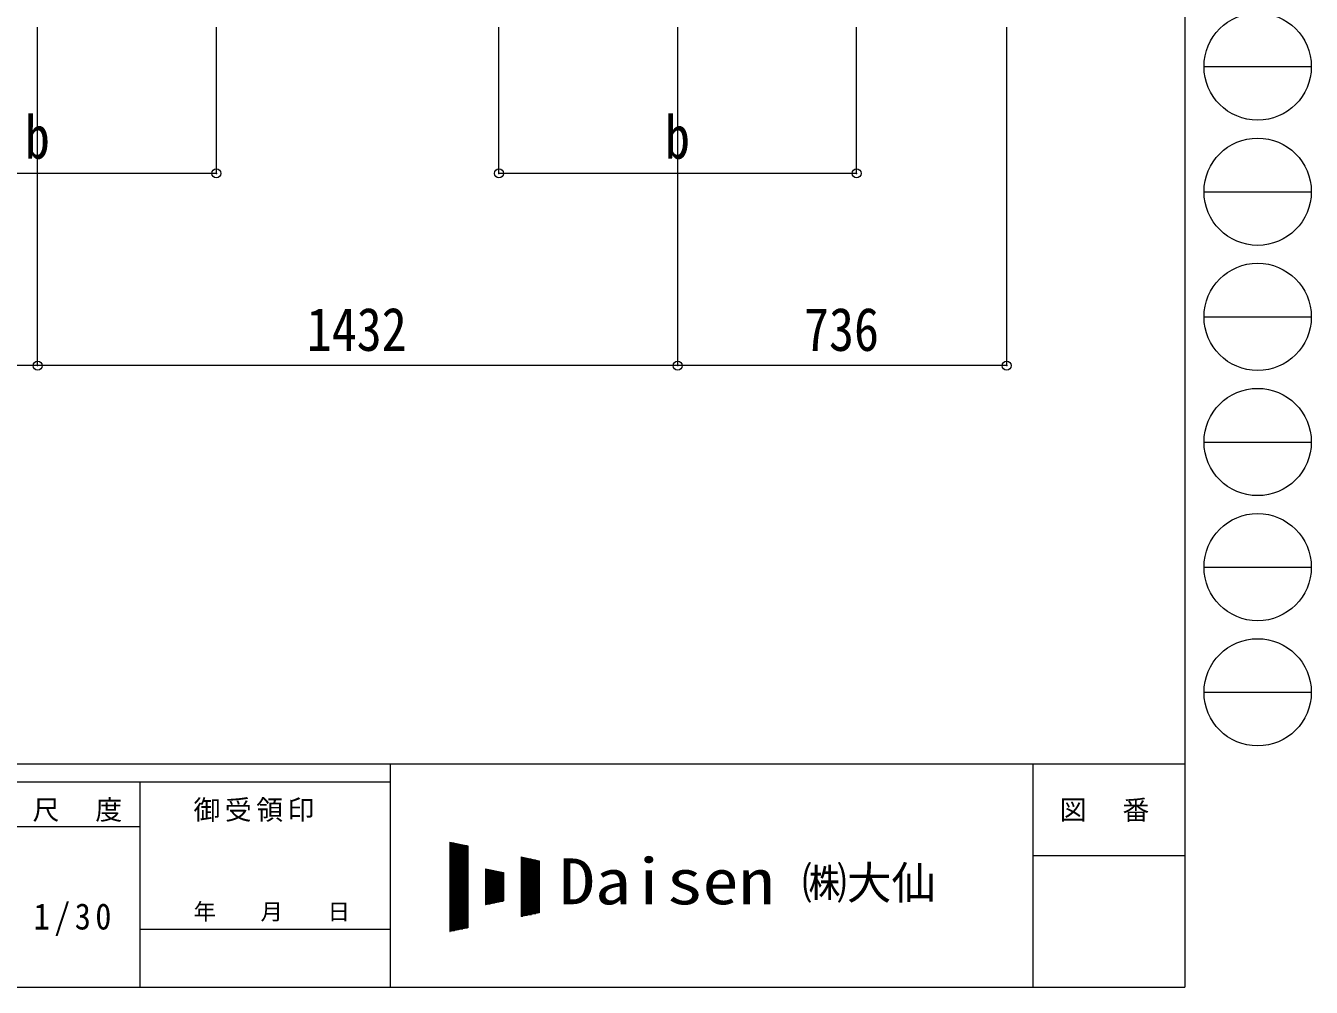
# Model space of a CAD drawing. Units: millimetres at full size. Extents: x -5590 to 5652, y -3902 to 3858.
# Drawn here: x 2776 to 5652, y -3902 to -1750 of the extents above; entities that cross this region are included whole.
import ezdxf
from ezdxf.enums import TextEntityAlignment as Align

# ---------------------------------------------------------------- set-up
doc = ezdxf.new("R2010")
doc.units = ezdxf.units.MM
doc.header["$LTSCALE"] = 20
doc.header["$PDMODE"] = 32
doc.header["$PDSIZE"] = 20
doc.layers.add('0-A_寸法', color=6, linetype='Continuous', lineweight=9)
doc.layers.add('F-0_240', color=7, linetype='Continuous', lineweight=9)
doc.styles.add('ＭＳ ゴシック', font='')
doc.styles.get('ＭＳ ゴシック').set_extended_font_data('MS Gothic')

msp = doc.modelspace()

# ---------------------------------------------------------------- linework, layer by layer
at = {"layer": '0-A_寸法'}
for p, q in [((2803.04, -2510.89), (2803.04, -1753.29)), ((3203.04, -2080.75), (3203.04, -1753.29)), ((3835.14, -2080.75), (3835.14, -1753.29)), ((4235.04, -2510.89), (4235.04, -1753.29)), ((4635.14, -2080.75), (4635.14, -1753.29)), ((4971.04, -2510.89), (4971.04, -1753.29)), ((3203.04, -2080.75), (2403.04, -2080.75)), ((4635.14, -2080.75), (3835.14, -2080.75)), ((2803.04, -2510.89), (1371.04, -2510.89)), ((4235.04, -2510.89), (2803.04, -2510.89)), ((4971.04, -2510.89), (4235.04, -2510.89))]:
    msp.add_line(p, q, dxfattribs=at)
for p in [(3203.04, -2080.75), (3835.14, -2080.75), (4635.14, -2080.75), (2803.04, -2510.89), (4235.04, -2510.89), (4971.04, -2510.89)]:
    msp.add_point(p, dxfattribs=at)
at = {"layer": 'F-0_240', "color": 5}
for p, q in [((5369.7, 3858.23), (5369.7, -3901.77)), ((-5590.3, -3401.77), (5369.7, -3401.77)), ((3591.86, -3401.77), (3591.86, -3901.77)), ((5029.7, -3401.77), (5029.7, -3901.77)), ((-5590.3, -3441.77), (3591.86, -3441.77)), ((3031.86, -3441.77), (3031.86, -3901.77)), ((1831.86, -3541.77), (3031.86, -3541.77)), ((5029.7, -3606.77), (5369.7, -3606.77)), ((3031.86, -3771.77), (3591.86, -3771.77)), ((-5590.3, -3901.77), (5369.7, -3901.77))]:
    msp.add_line(p, q, dxfattribs=at)
at = {"layer": 'F-0_240', "color": 4}
for p, q in [((5412.44, -1841.77), (5652.44, -1841.77)), ((5412.44, -2121.77), (5652.44, -2121.77)), ((5412.44, -2401.77), (5652.44, -2401.77)), ((5412.44, -2681.77), (5652.44, -2681.77)), ((5412.44, -2961.77), (5652.44, -2961.77)), ((5412.44, -3241.77), (5652.44, -3241.77))]:
    msp.add_line(p, q, dxfattribs=at)
at = {"layer": 'F-0_240'}
for p, q in [((3725.17, -3576.84), (3765.17, -3585.17)), ((3725.17, -3576.84), (3725.17, -3776.84)), ((3725.17, -3578.72), (3734.2, -3578.72)), ((3725.17, -3580.72), (3743.8, -3580.72)), ((3725.17, -3582.72), (3753.4, -3582.72)), ((3725.17, -3584.72), (3763, -3584.72)), ((3725.17, -3586.72), (3765.17, -3586.72)), ((3725.17, -3588.72), (3765.17, -3588.72)), ((3725.17, -3590.72), (3765.17, -3590.72)), ((3725.17, -3592.72), (3765.17, -3592.72)), ((3725.17, -3594.72), (3765.17, -3594.72)), ((3726.35, -3776.59), (3726.35, -3577.08)), ((3728.35, -3776.17), (3728.35, -3577.5)), ((3730.35, -3775.76), (3730.35, -3577.92)), ((3732.35, -3775.34), (3732.35, -3578.33)), ((3734.35, -3774.92), (3734.35, -3578.75)), ((3736.35, -3774.51), (3736.35, -3579.17)), ((3738.35, -3774.09), (3738.35, -3579.58)), ((3740.35, -3773.67), (3740.35, -3580)), ((3742.35, -3773.26), (3742.35, -3580.42)), ((3744.35, -3772.84), (3744.35, -3580.83)), ((3746.35, -3772.42), (3746.35, -3581.25)), ((3748.35, -3772.01), (3748.35, -3581.67)), ((3750.35, -3771.59), (3750.35, -3582.08)), ((3752.35, -3771.17), (3752.35, -3582.5)), ((3754.35, -3770.76), (3754.35, -3582.92)), ((3756.35, -3770.34), (3756.35, -3583.33)), ((3758.35, -3769.92), (3758.35, -3583.75)), ((3760.35, -3769.51), (3760.35, -3584.17)), ((3762.35, -3769.09), (3762.35, -3584.58)), ((3764.35, -3768.67), (3764.35, -3585)), ((3765.17, -3585.17), (3765.17, -3768.5)), ((3725.17, -3596.72), (3765.17, -3596.72)), ((3725.17, -3598.72), (3765.17, -3598.72)), ((3725.17, -3600.72), (3765.17, -3600.72)), ((3725.17, -3602.72), (3765.17, -3602.72)), ((3725.17, -3604.72), (3765.17, -3604.72)), ((3725.17, -3606.72), (3765.17, -3606.72)), ((3725.17, -3608.72), (3765.17, -3608.72)), ((3725.17, -3610.72), (3765.17, -3610.72)), ((3725.17, -3612.72), (3765.17, -3612.72)), ((3725.17, -3614.72), (3765.17, -3614.72)), ((3725.17, -3616.72), (3765.17, -3616.72)), ((3725.17, -3618.72), (3765.17, -3618.72)), ((3725.17, -3620.72), (3765.17, -3620.72)), ((3725.17, -3622.72), (3765.17, -3622.72)), ((3885.17, -3610.17), (3925.17, -3618.5)), ((3885.17, -3610.17), (3885.17, -3743.5)), ((3885.17, -3610.72), (3887.8, -3610.72)), ((3885.17, -3612.72), (3897.4, -3612.72)), ((3885.17, -3614.72), (3907, -3614.72)), ((3885.17, -3616.72), (3916.6, -3616.72)), ((3885.17, -3618.72), (3925.17, -3618.72)), ((3885.17, -3620.72), (3925.17, -3620.72)), ((3885.17, -3622.72), (3925.17, -3622.72)), ((3886.35, -3743.26), (3886.35, -3610.42)), ((3888.35, -3742.84), (3888.35, -3610.83)), ((3890.35, -3742.42), (3890.35, -3611.25)), ((3892.35, -3742.01), (3892.35, -3611.67)), ((3894.35, -3741.59), (3894.35, -3612.08)), ((3896.35, -3741.17), (3896.35, -3612.5)), ((3898.35, -3740.76), (3898.35, -3612.92)), ((3900.35, -3740.34), (3900.35, -3613.33)), ((3902.35, -3739.92), (3902.35, -3613.75)), ((3904.35, -3739.51), (3904.35, -3614.17)), ((3906.35, -3739.09), (3906.35, -3614.58)), ((3908.35, -3738.67), (3908.35, -3615)), ((3910.35, -3738.26), (3910.35, -3615.42)), ((3912.35, -3737.84), (3912.35, -3615.83)), ((3914.35, -3737.42), (3914.35, -3616.25)), ((3916.35, -3737.01), (3916.35, -3616.67)), ((3918.35, -3736.59), (3918.35, -3617.08)), ((3920.35, -3736.17), (3920.35, -3617.5)), ((3922.35, -3735.76), (3922.35, -3617.92)), ((3924.35, -3735.34), (3924.35, -3618.33)), ((3925.17, -3618.5), (3925.17, -3735.17)), ((3725.17, -3624.72), (3765.17, -3624.72)), ((3725.17, -3626.72), (3765.17, -3626.72)), ((3725.17, -3628.72), (3765.17, -3628.72)), ((3725.17, -3630.72), (3765.17, -3630.72)), ((3725.17, -3632.72), (3765.17, -3632.72)), ((3725.17, -3634.72), (3765.17, -3634.72)), ((3725.17, -3636.72), (3765.17, -3636.72)), ((3725.17, -3638.72), (3765.17, -3638.72)), ((3725.17, -3640.72), (3765.17, -3640.72)), ((3725.17, -3642.72), (3765.17, -3642.72)), ((3725.17, -3644.72), (3765.17, -3644.72)), ((3725.17, -3646.72), (3765.17, -3646.72)), ((3725.17, -3648.72), (3765.17, -3648.72)), ((3725.17, -3650.72), (3765.17, -3650.72)), ((3805.17, -3636.84), (3845.17, -3645.17)), ((3805.17, -3636.84), (3805.17, -3716.84)), ((3805.17, -3638.72), (3814.2, -3638.72)), ((3805.17, -3640.72), (3823.8, -3640.72)), ((3805.17, -3642.72), (3833.4, -3642.72)), ((3805.17, -3644.72), (3843, -3644.72)), ((3805.17, -3646.72), (3845.17, -3646.72)), ((3805.17, -3648.72), (3845.17, -3648.72)), ((3805.17, -3650.72), (3845.17, -3650.72)), ((3806.35, -3716.59), (3806.35, -3637.08)), ((3808.35, -3716.17), (3808.35, -3637.5)), ((3810.35, -3715.76), (3810.35, -3637.92)), ((3812.35, -3715.34), (3812.35, -3638.33)), ((3814.35, -3714.92), (3814.35, -3638.75)), ((3816.35, -3714.51), (3816.35, -3639.17)), ((3818.35, -3714.09), (3818.35, -3639.58)), ((3820.35, -3713.67), (3820.35, -3640)), ((3822.35, -3713.26), (3822.35, -3640.42)), ((3824.35, -3712.84), (3824.35, -3640.83)), ((3826.35, -3712.42), (3826.35, -3641.25)), ((3828.35, -3712.01), (3828.35, -3641.67)), ((3830.35, -3711.59), (3830.35, -3642.08)), ((3832.35, -3711.17), (3832.35, -3642.5)), ((3834.35, -3710.76), (3834.35, -3642.92)), ((3836.35, -3710.34), (3836.35, -3643.33)), ((3838.35, -3709.92), (3838.35, -3643.75)), ((3840.35, -3709.51), (3840.35, -3644.17)), ((3842.35, -3709.09), (3842.35, -3644.58)), ((3844.35, -3708.67), (3844.35, -3645)), ((3845.17, -3645.17), (3845.17, -3708.5)), ((3885.17, -3624.72), (3925.17, -3624.72)), ((3885.17, -3626.72), (3925.17, -3626.72)), ((3885.17, -3628.72), (3925.17, -3628.72)), ((3885.17, -3630.72), (3925.17, -3630.72)), ((3885.17, -3632.72), (3925.17, -3632.72)), ((3885.17, -3634.72), (3925.17, -3634.72)), ((3885.17, -3636.72), (3925.17, -3636.72)), ((3885.17, -3638.72), (3925.17, -3638.72)), ((3885.17, -3640.72), (3925.17, -3640.72)), ((3885.17, -3642.72), (3925.17, -3642.72)), ((3885.17, -3644.72), (3925.17, -3644.72)), ((3885.17, -3646.72), (3925.17, -3646.72)), ((3885.17, -3648.72), (3925.17, -3648.72)), ((3885.17, -3650.72), (3925.17, -3650.72)), ((3725.17, -3652.72), (3765.17, -3652.72)), ((3725.17, -3654.72), (3765.17, -3654.72)), ((3725.17, -3656.72), (3765.17, -3656.72)), ((3725.17, -3658.72), (3765.17, -3658.72)), ((3725.17, -3660.72), (3765.17, -3660.72)), ((3725.17, -3662.72), (3765.17, -3662.72)), ((3725.17, -3664.72), (3765.17, -3664.72)), ((3725.17, -3666.72), (3765.17, -3666.72)), ((3725.17, -3668.72), (3765.17, -3668.72)), ((3725.17, -3670.72), (3765.17, -3670.72)), ((3725.17, -3672.72), (3765.17, -3672.72)), ((3725.17, -3674.72), (3765.17, -3674.72)), ((3725.17, -3676.72), (3765.17, -3676.72)), ((3725.17, -3678.72), (3765.17, -3678.72)), ((3725.17, -3680.72), (3765.17, -3680.72)), ((3805.17, -3652.72), (3845.17, -3652.72)), ((3805.17, -3654.72), (3845.17, -3654.72)), ((3805.17, -3656.72), (3845.17, -3656.72)), ((3805.17, -3658.72), (3845.17, -3658.72)), ((3805.17, -3660.72), (3845.17, -3660.72)), ((3805.17, -3662.72), (3845.17, -3662.72)), ((3805.17, -3664.72), (3845.17, -3664.72)), ((3805.17, -3666.72), (3845.17, -3666.72)), ((3805.17, -3668.72), (3845.17, -3668.72)), ((3805.17, -3670.72), (3845.17, -3670.72)), ((3805.17, -3672.72), (3845.17, -3672.72)), ((3805.17, -3674.72), (3845.17, -3674.72)), ((3805.17, -3676.72), (3845.17, -3676.72)), ((3805.17, -3678.72), (3845.17, -3678.72)), ((3805.17, -3680.72), (3845.17, -3680.72)), ((3885.17, -3652.72), (3925.17, -3652.72)), ((3885.17, -3654.72), (3925.17, -3654.72)), ((3885.17, -3656.72), (3925.17, -3656.72)), ((3885.17, -3658.72), (3925.17, -3658.72)), ((3885.17, -3660.72), (3925.17, -3660.72)), ((3885.17, -3662.72), (3925.17, -3662.72)), ((3885.17, -3664.72), (3925.17, -3664.72)), ((3885.17, -3666.72), (3925.17, -3666.72)), ((3885.17, -3668.72), (3925.17, -3668.72)), ((3885.17, -3670.72), (3925.17, -3670.72)), ((3885.17, -3672.72), (3925.17, -3672.72)), ((3885.17, -3674.72), (3925.17, -3674.72)), ((3885.17, -3676.72), (3925.17, -3676.72)), ((3885.17, -3678.72), (3925.17, -3678.72)), ((3885.17, -3680.72), (3925.17, -3680.72)), ((3725.17, -3682.72), (3765.17, -3682.72)), ((3725.17, -3684.72), (3765.17, -3684.72)), ((3725.17, -3686.72), (3765.17, -3686.72)), ((3725.17, -3688.72), (3765.17, -3688.72)), ((3725.17, -3690.72), (3765.17, -3690.72)), ((3725.17, -3692.72), (3765.17, -3692.72)), ((3725.17, -3694.72), (3765.17, -3694.72)), ((3725.17, -3696.72), (3765.17, -3696.72)), ((3725.17, -3698.72), (3765.17, -3698.72)), ((3725.17, -3700.72), (3765.17, -3700.72)), ((3725.17, -3702.72), (3765.17, -3702.72)), ((3725.17, -3704.72), (3765.17, -3704.72)), ((3725.17, -3706.72), (3765.17, -3706.72)), ((3725.17, -3708.72), (3765.17, -3708.72)), ((3805.17, -3682.72), (3845.17, -3682.72)), ((3805.17, -3684.72), (3845.17, -3684.72)), ((3805.17, -3686.72), (3845.17, -3686.72)), ((3805.17, -3688.72), (3845.17, -3688.72)), ((3805.17, -3690.72), (3845.17, -3690.72)), ((3805.17, -3692.72), (3845.17, -3692.72)), ((3805.17, -3694.72), (3845.17, -3694.72)), ((3805.17, -3696.72), (3845.17, -3696.72)), ((3805.17, -3698.72), (3845.17, -3698.72)), ((3805.17, -3700.72), (3845.17, -3700.72)), ((3805.17, -3702.72), (3845.17, -3702.72)), ((3805.17, -3704.72), (3845.17, -3704.72)), ((3805.17, -3706.72), (3845.17, -3706.72)), ((3805.17, -3716.84), (3845.17, -3708.5)), ((3805.17, -3708.72), (3844.13, -3708.72)), ((3885.17, -3682.72), (3925.17, -3682.72)), ((3885.17, -3684.72), (3925.17, -3684.72)), ((3885.17, -3686.72), (3925.17, -3686.72)), ((3885.17, -3688.72), (3925.17, -3688.72)), ((3885.17, -3690.72), (3925.17, -3690.72)), ((3885.17, -3692.72), (3925.17, -3692.72)), ((3885.17, -3694.72), (3925.17, -3694.72)), ((3885.17, -3696.72), (3925.17, -3696.72)), ((3885.17, -3698.72), (3925.17, -3698.72)), ((3885.17, -3700.72), (3925.17, -3700.72)), ((3885.17, -3702.72), (3925.17, -3702.72)), ((3885.17, -3704.72), (3925.17, -3704.72)), ((3885.17, -3706.72), (3925.17, -3706.72)), ((3885.17, -3708.72), (3925.17, -3708.72)), ((3725.17, -3710.72), (3765.17, -3710.72)), ((3725.17, -3712.72), (3765.17, -3712.72)), ((3725.17, -3714.72), (3765.17, -3714.72)), ((3725.17, -3716.72), (3765.17, -3716.72)), ((3725.17, -3718.72), (3765.17, -3718.72)), ((3725.17, -3720.72), (3765.17, -3720.72)), ((3725.17, -3722.72), (3765.17, -3722.72)), ((3725.17, -3724.72), (3765.17, -3724.72)), ((3725.17, -3726.72), (3765.17, -3726.72)), ((3725.17, -3728.72), (3765.17, -3728.72)), ((3725.17, -3730.72), (3765.17, -3730.72)), ((3725.17, -3732.72), (3765.17, -3732.72)), ((3725.17, -3734.72), (3765.17, -3734.72)), ((3725.17, -3736.72), (3765.17, -3736.72)), ((3725.17, -3738.72), (3765.17, -3738.72)), ((3805.17, -3710.72), (3834.53, -3710.72)), ((3805.17, -3712.72), (3824.93, -3712.72)), ((3805.17, -3714.72), (3815.33, -3714.72)), ((3805.17, -3716.72), (3805.73, -3716.72)), ((3885.17, -3710.72), (3925.17, -3710.72)), ((3885.17, -3712.72), (3925.17, -3712.72)), ((3885.17, -3714.72), (3925.17, -3714.72)), ((3885.17, -3716.72), (3925.17, -3716.72)), ((3885.17, -3718.72), (3925.17, -3718.72)), ((3885.17, -3720.72), (3925.17, -3720.72)), ((3885.17, -3722.72), (3925.17, -3722.72)), ((3885.17, -3724.72), (3925.17, -3724.72)), ((3885.17, -3726.72), (3925.17, -3726.72)), ((3885.17, -3728.72), (3925.17, -3728.72)), ((3885.17, -3730.72), (3925.17, -3730.72)), ((3885.17, -3732.72), (3925.17, -3732.72)), ((3885.17, -3734.72), (3925.17, -3734.72)), ((3925.17, -3735.17), (3885.17, -3743.5)), ((3885.17, -3736.72), (3917.73, -3736.72)), ((3885.17, -3738.72), (3908.13, -3738.72)), ((3725.17, -3740.72), (3765.17, -3740.72)), ((3725.17, -3742.72), (3765.17, -3742.72)), ((3725.17, -3744.72), (3765.17, -3744.72)), ((3725.17, -3746.72), (3765.17, -3746.72)), ((3725.17, -3748.72), (3765.17, -3748.72)), ((3725.17, -3750.72), (3765.17, -3750.72)), ((3725.17, -3752.72), (3765.17, -3752.72)), ((3725.17, -3754.72), (3765.17, -3754.72)), ((3725.17, -3756.72), (3765.17, -3756.72)), ((3725.17, -3758.72), (3765.17, -3758.72)), ((3725.17, -3760.72), (3765.17, -3760.72)), ((3725.17, -3762.72), (3765.17, -3762.72)), ((3725.17, -3764.72), (3765.17, -3764.72)), ((3725.17, -3766.72), (3765.17, -3766.72)), ((3885.17, -3740.72), (3898.53, -3740.72)), ((3885.17, -3742.72), (3888.93, -3742.72)), ((3765.17, -3768.5), (3725.17, -3776.84)), ((3725.17, -3768.72), (3764.13, -3768.72)), ((3725.17, -3770.72), (3754.53, -3770.72)), ((3725.17, -3772.72), (3744.93, -3772.72)), ((3725.17, -3774.72), (3735.33, -3774.72)), ((3725.17, -3776.72), (3725.73, -3776.72))]:
    msp.add_line(p, q, dxfattribs=at)
at = {"layer": 'F-0_240', "color": 4}
for centre in [(5532.44, -1841.77), (5532.44, -2121.77), (5532.44, -2401.77), (5532.44, -2681.77), (5532.44, -2961.77), (5532.44, -3241.77)]:
    msp.add_circle(centre, 120, dxfattribs=at)

# ---------------------------------------------------------------- texts
at = {"layer": '0-A_寸法', "color": 7, "style": 'ＭＳ ゴシック', "width": 0.85}
for s, p in [('b', (2774.54, -2076.75)), ('b', (4206.54, -2076.75)), ('1432', (3405.04, -2506.89)), ('736', (4517.54, -2506.89))]:
    msp.add_text(s, height=96.77, dxfattribs=at).set_placement(p, align=Align.BOTTOM_LEFT)
at = {"layer": 'F-0_240', "style": 'ＭＳ ゴシック', "width": 1.15}
msp.add_text('Daisen', height=102.6, dxfattribs=at).set_placement((3969.74, -3746.84), align=Align.BOTTOM_LEFT)
at = {"layer": 'F-0_240', "style": 'ＭＳ ゴシック'}
for s, height, p in [('㈱大仙\u3000', 73.31, (4513.34, -3726.84)), ('年\u3000\u3000月\u3000\u3000日', 36.66, (3151.86, -3761.77))]:
    msp.add_text(s, height=height, dxfattribs=at).set_placement(p, align=Align.BOTTOM_LEFT)
at = {"layer": 'F-0_240', "attachment_point": 7, "style": 'ＭＳ ゴシック'}
for s, insert, char_height in [('\\T1.17;尺\u3000度', (2791.86, -3531.77), 43.99), ('\\T1.17;御受領印', (3151.86, -3531.77), 43.99), ('\\T1.17;図\u3000番', (5089.69, -3531.77), 43.99), ('\\T1.28;\\W0.9;1/30', (2794.36, -3786.77), 58.65)]:
    msp.add_mtext(s, dxfattribs=dict(at, insert=insert, char_height=char_height))

doc.saveas('drawing.dxf')
